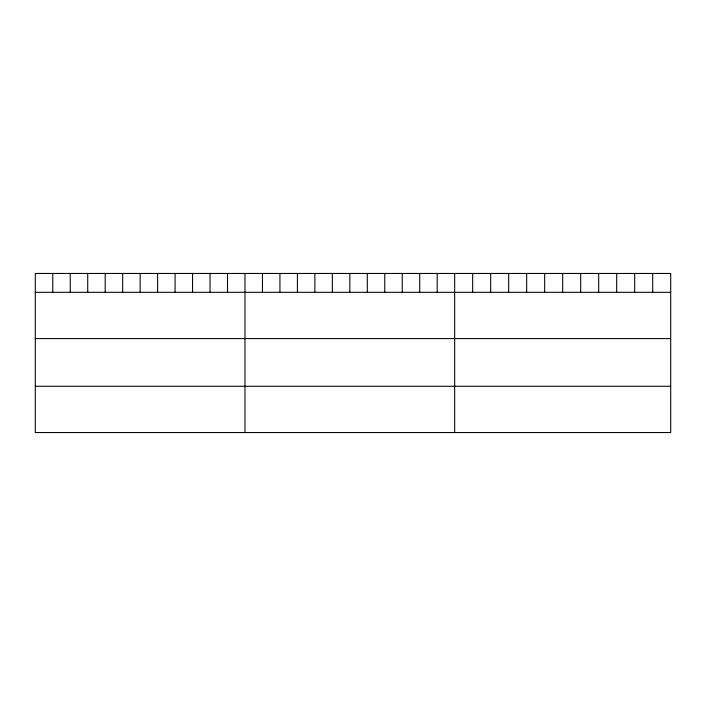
<?xml version="1.0" encoding="UTF-8"?>
<svg xmlns="http://www.w3.org/2000/svg" width="706" height="706" viewBox="0 0 706 706"><rect width="100%" height="100%" fill="white"/><g stroke="black" fill="none" stroke-linecap="round" stroke-linejoin="round"><path stroke-width="1.06" d="M670.7 292.319L670.7 432.54L35.3 432.54L35.3 273.46L670.7 273.46L670.7 292.319L35.3 292.319M35.3 338.598L670.7 338.598M35.3 386.27L670.7 386.27M652.697 273.46L652.697 292.319M634.694 273.46L634.694 292.319M616.691 273.46L616.691 292.319M598.688 273.46L598.688 292.319M580.685 273.46L580.685 292.319M562.682 273.46L562.682 292.319M544.679 273.46L544.679 292.319M526.676 273.46L526.676 292.319M508.673 273.46L508.673 292.319M490.67 273.46L490.67 292.319M472.667 273.46L472.667 292.319M454.664 273.46L454.664 432.54M437.19 273.46L437.19 292.319M419.717 273.46L419.717 292.319M402.243 273.46L402.243 292.319M384.77 273.46L384.77 292.319M367.296 273.46L367.296 292.319M349.823 273.46L349.823 292.319M332.349 273.46L332.349 292.319M314.876 273.46L314.876 292.319M297.402 273.46L297.402 292.319M279.929 273.46L279.929 292.319M262.455 273.46L262.455 292.319M244.982 273.46L244.982 432.54M227.508 273.46L227.508 292.319M210.035 273.46L210.035 292.319M192.561 273.46L192.561 292.319M175.088 273.46L175.088 292.319M157.614 273.46L157.614 292.319M140.141 273.46L140.141 292.319M122.667 273.46L122.667 292.319M105.194 273.46L105.194 292.319M87.721 273.46L87.721 292.319M70.247 273.46L70.247 292.319M52.773 273.46L52.773 292.319"/></g></svg>
